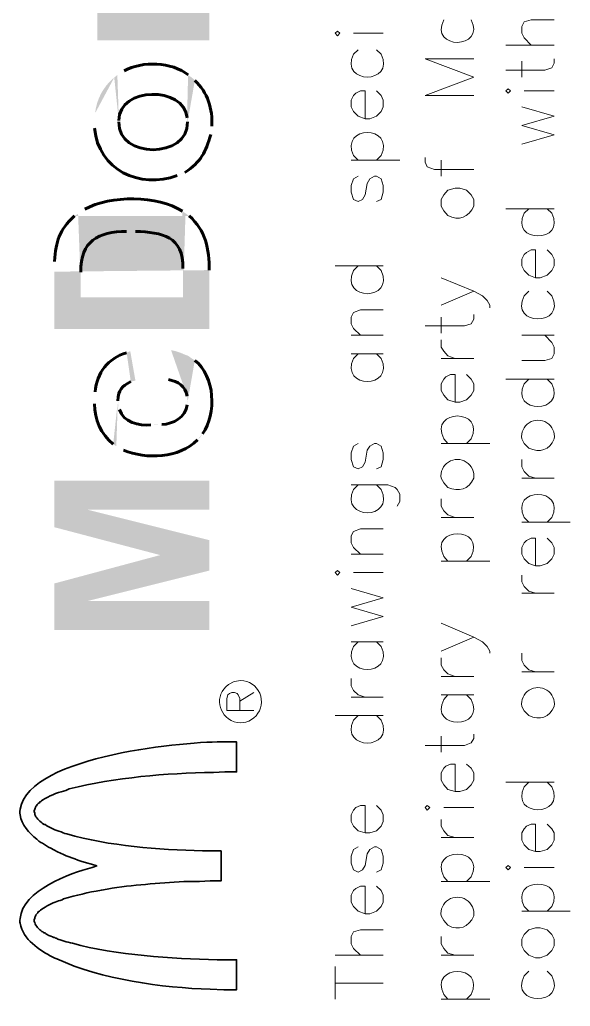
# Model space of a CAD drawing. Header units: inches. Extents: x 5 to 516, y -193 to 129.
# Drawn here: x 283.56 to 287.11, y -96.81 to -90.44 of the extents above; entities that cross this region are included whole.
import ezdxf

# ---------------------------------------------------------------- set-up
doc = ezdxf.new("R2010")
doc.units = ezdxf.units.IN
doc.header["$MEASUREMENT"] = 0
doc.layers.add('PDF3_Geometry', color=7, linetype='Continuous')
doc.layers.add('PDF3_Solid Fills', color=7, linetype='Continuous')

msp = doc.modelspace()

# ---------------------------------------------------------------- hatches: boundary and pattern name
at = {"layer": 'PDF3_Solid Fills', "transparency": 33554559}
h = msp.add_hatch(color=256, dxfattribs=at)
h.paths.add_polyline_path([(284.0570848, -90.3963883), (284.0570848, -90.5730436), (284.7803718, -90.5730436), (284.7803718, -90.3830558), (284.4537261, -90.3830558)], flags=0)
h.paths.add_polyline_path([(284.1870765, -90.223066), (284.1670778, -89.9364178), (284.1637447, -90.3963883)], flags=0)
h = msp.add_hatch(color=256, dxfattribs=at)
h.paths.add_polyline_path([(284.0404191, -91.0996784), (284.0404191, -91.1396758)], flags=0)
h.paths.add_polyline_path([(284.5737182, -91.4463229), (284.6203819, -91.4263241), (284.623715, -91.4263241)], flags=0)
h.paths.add_polyline_path([(284.790371, -91.1796733), (284.7970372, -91.1263434)], flags=0)
h.paths.add_polyline_path([(284.6870443, -90.8330288), (284.6870443, -90.8296957), (284.6670456, -90.8130301), (284.6437137, -90.7963645), (284.6403806, -91.0996784)], flags=0)
h.paths.add_polyline_path([(284.1970757, -91.0996784), (284.1870763, -90.7963645), (284.1670776, -90.8130301)], flags=0)
h.paths.add_polyline_path([(284.1670776, -90.8130301, 0.200216151), (284.0437522, -91.0430154)], flags=0)
h.paths.add_polyline_path([(284.0437522, -91.0430154), (284.0404191, -91.0730135)], flags=0)
h = msp.add_hatch(color=256, dxfattribs=at)
h.paths.add_polyline_path([(284.1870763, -90.7963633), (284.1970757, -91.0996772), (284.1970757, -91.0896778)], flags=0)
h.paths.add_polyline_path([(284.6370474, -91.0730122), (284.6403806, -91.0996772), (284.6437137, -90.7963633)], flags=0)
h.paths.add_polyline_path([(284.2304069, -90.7696983), (284.207075, -90.7830308)], flags=0)
h = msp.add_hatch(color=256, dxfattribs=at)
h.paths.add_polyline_path([(283.7804361, -92.0662811), (283.7804361, -92.4362573), (284.780372, -92.4362573), (284.780372, -92.0562817)], flags=0)
h.paths.add_polyline_path([(284.6503804, -91.7063041), (284.6270485, -91.6896385), (284.6103829, -92.2329371), (283.9504252, -92.2329371), (283.9504252, -92.1429428), (283.9337596, -91.6929717), (283.9104278, -91.7063041)], flags=0)
h.paths.add_polyline_path([(283.7804361, -91.9996187), (283.7804361, -92.0329499)], flags=0)
h = msp.add_hatch(color=256, dxfattribs=at)
h.paths.add_polyline_path([(283.9337593, -91.6929733), (283.9504249, -92.1429444), (283.9504249, -92.0696158)], flags=0)
h.paths.add_polyline_path([(284.2470726, -91.8062994), (284.3037356, -91.8062994)], flags=0)
h.paths.add_polyline_path([(284.6103826, -92.046284), (284.6103826, -92.2329387), (284.6270482, -91.6896402), (284.6070495, -91.6763077)], flags=0)
h.paths.add_polyline_path([(283.9770899, -91.6629752), (283.9537581, -91.6763077)], flags=0)
h = msp.add_hatch(color=256, dxfattribs=at)
h.paths.add_polyline_path([(284.0404191, -92.902894), (284.0404191, -92.9195596)], flags=0)
h.paths.add_polyline_path([(284.1604114, -93.1795429), (284.1804101, -93.1928754), (284.1904095, -92.8995608)], flags=0)
h.paths.add_polyline_path([(284.2737374, -92.7762354), (284.3037355, -92.7695692), (284.2704043, -92.5795814), (284.2470725, -92.5895807)], flags=0)
h.paths.add_polyline_path([(284.0437522, -92.8428978), (284.0404191, -92.8728959)], flags=0)
h = msp.add_hatch(color=256, dxfattribs=at)
h.paths.add_polyline_path([(284.1804103, -93.1928771), (284.2037422, -93.2062096), (284.227074, -93.2195421)], flags=0)
h.paths.add_polyline_path([(284.7037101, -93.1528797), (284.7237088, -93.132881), (284.7370413, -93.1128823)], flags=0)
h.paths.add_polyline_path([(284.6870445, -92.6395793), (284.6670458, -92.6262468), (284.643714, -92.6095812), (284.6403808, -92.8995626), (284.6370477, -92.9262276)], flags=0)
h.paths.add_polyline_path([(284.4737249, -93.0528861), (284.4403937, -93.0562192), (284.4037293, -93.0562192)], flags=0)
h.paths.add_polyline_path([(284.200409, -92.9562256), (284.1937428, -92.9295607), (284.1904097, -92.8995626)], flags=0)
h = msp.add_hatch(color=256, dxfattribs=at)
h.paths.add_polyline_path([(284.5037233, -92.7595723), (284.5170558, -92.7629054)], flags=0)
h.paths.add_polyline_path([(284.6370481, -92.8695652), (284.6403812, -92.8995633), (284.6437144, -92.6095819), (284.6170494, -92.5995825), (284.5937176, -92.5895832), (284.5637195, -92.5795838), (284.5337214, -92.5729176)], flags=0)
for points in [[(283.7804361, -93.4161938), (283.7804361, -93.7161746), (284.4637257, -93.8961631), (284.780372, -93.9961567), (284.780372, -93.7995026), (283.9937558, -93.6028485)], [(283.7804361, -93.4161938), (283.9937558, -93.6028485), (284.780372, -93.6028485), (284.780372, -93.4161938)], [(283.7804361, -94.0794882), (283.9937558, -94.1928142), (284.780372, -93.9961602), (284.4637257, -93.8961666)], [(283.7804361, -94.0794882), (283.7804361, -94.3794689), (284.780372, -94.3794689), (284.780372, -94.1928142), (283.9937558, -94.1928142)]]:
    msp.add_hatch(color=256, dxfattribs=at).paths.add_polyline_path(points)

# ---------------------------------------------------------------- linework, layer by layer
at = {"layer": 'PDF3_Geometry', "lineweight": 15}
for points in [[(286.8569058, -90.6030434), (286.8135753, -90.5563798), (286.7969097, -90.5263817), (286.7969097, -90.4830511), (286.8135753, -90.4530531), (286.8569058, -90.4397206), (287.0068962, -90.4397206)], [(285.7103119, -90.5263814), (285.9036328, -90.5263814)], [(285.7403104, -90.6330403), (285.7103123, -90.6630384)], [(285.8903008, -90.6630384), (285.8603027, -90.6330403)], [(286.6935828, -90.6030434), (287.0068961, -90.6030434)], [(286.4869294, -90.9296894), (286.1736161, -90.9296894), (286.4869294, -90.8096971), (286.1736161, -90.6930379), (286.4869294, -90.6930379)], [(286.6935828, -90.7663664), (286.9468999, -90.7663664), (286.9902305, -90.7497008), (287.0068961, -90.7197028), (287.0068961, -90.6930378)], [(286.7969096, -90.8096952), (286.7969096, -90.7063685)], [(285.7869739, -91.0796805), (285.7869739, -90.899692), (285.7569758, -90.899692), (285.7269777, -90.9130245), (285.7103121, -90.9296901), (285.6969797, -90.9596882), (285.6969797, -91.0030188), (285.7103121, -91.0330168), (285.7403102, -91.0630149), (285.7869739, -91.0796805), (285.816972, -91.0796805), (285.8603025, -91.0630149), (285.8903006, -91.0330168), (285.9036331, -91.0030188), (285.9036331, -90.9596882), (285.8903006, -90.9296901), (285.8603025, -90.899692)], [(286.8135745, -90.8996892), (287.0068954, -90.8996892)], [(286.7969096, -91.2430001), (287.0068961, -91.183004), (286.7969096, -91.1230078), (287.0068961, -91.0630117), (286.7969096, -91.0030155)], [(285.7403104, -91.3463294), (285.7103123, -91.3163313)], [(285.8903008, -91.3163313), (285.8603027, -91.3463294)], [(286.1736161, -91.3296645), (286.1736161, -91.3596626), (286.1869486, -91.3896606), (286.2336123, -91.4063262), (286.4869294, -91.4063262)], [(285.6969799, -91.3463294), (286.0102932, -91.3463294)], [(286.2769429, -91.4496553), (286.2769429, -91.3463286)], [(285.7403104, -91.4496553), (285.7103123, -91.4663209), (285.6969799, -91.5096514), (285.6969799, -91.552982), (285.7103123, -91.5996457), (285.7403104, -91.6129782), (285.7703085, -91.5996457), (285.7869741, -91.5696476), (285.8003066, -91.496319), (285.8169722, -91.4663209), (285.8469702, -91.4496553), (285.8603027, -91.4496553), (285.8903008, -91.4663209), (285.9036333, -91.5096514), (285.9036333, -91.552982), (285.8903008, -91.5996457), (285.8603027, -91.6129782)], [(286.4869294, -91.6429751), (286.4869294, -91.5996446), (286.4702638, -91.5696465), (286.4402657, -91.5396484), (286.3969352, -91.526316), (286.3669371, -91.526316), (286.3202734, -91.5396484), (286.2936085, -91.5696465), (286.2769429, -91.5996446), (286.2769429, -91.6429751), (286.2936085, -91.6729732), (286.3202734, -91.7029713)], [(286.6935828, -91.6596401), (287.0068961, -91.6596401)], [(286.8435731, -91.6596401), (286.813575, -91.6896381)], [(286.9902303, -91.6896381), (286.9602322, -91.6596401)], [(286.8869035, -92.1062803), (286.8869035, -91.9262918), (286.8569055, -91.9262918), (286.8269074, -91.9429574), (286.8135749, -91.9562899), (286.7969093, -91.986288), (286.7969093, -92.0296185), (286.8135749, -92.0596166), (286.843573, -92.0896147), (286.8869035, -92.1062803), (286.9169016, -92.1062803), (286.9602322, -92.0896147), (286.9902303, -92.0596166), (287.0068958, -92.0296185), (287.0068958, -91.986288), (286.9902303, -91.9562899), (286.9602322, -91.9262918)], [(285.5936532, -92.0296182), (285.9036333, -92.0296182)], [(285.7403104, -92.0296182), (285.7103123, -92.0596163)], [(285.8903008, -92.0596163), (285.8603027, -92.0296182)], [(286.2769429, -92.2829352), (286.4869294, -92.192941), (286.2769429, -92.1062799)], [(286.4869294, -92.1929412), (286.5435924, -92.2229393), (286.5735905, -92.2529374), (286.5902561, -92.2829355), (286.5902561, -92.2996011)], [(286.8435731, -92.1929412), (286.813575, -92.2229393)], [(286.9902303, -92.2229393), (286.9602322, -92.1929412)], [(285.7569762, -92.4762551), (285.7103125, -92.4329245), (285.69698, -92.4029264), (285.69698, -92.3595959), (285.7103125, -92.3295978), (285.7569762, -92.3129322), (285.9036335, -92.3129322)], [(286.1736161, -92.416258), (286.4269332, -92.416258), (286.4702638, -92.4029255), (286.4869294, -92.3729274), (286.4869294, -92.3429293)], [(286.2769429, -92.4629231), (286.2769429, -92.3595964)], [(285.6969799, -92.4762551), (285.9036334, -92.4762551)], [(286.7969096, -92.4762551), (287.0068961, -92.4762551)], [(286.7969096, -92.6395781), (286.9469, -92.6395781), (286.9902305, -92.6262456), (287.0068961, -92.5962475), (287.0068961, -92.5529169), (286.9902305, -92.5229189), (286.9469, -92.4762552)], [(286.3669368, -92.6262461), (286.3202732, -92.6095805), (286.2936082, -92.5795824), (286.2769426, -92.5529175), (286.2769426, -92.5062538)], [(285.6969799, -92.5962493), (285.9036334, -92.5962493)], [(285.7403104, -92.5962493), (285.7103123, -92.6262473)], [(285.8903008, -92.6262473), (285.8603027, -92.5962493)], [(286.2769429, -92.6262461), (286.4869294, -92.6262461)], [(286.3669368, -92.9095599), (286.3669368, -92.7295715), (286.3369388, -92.7295715), (286.3069407, -92.7462371), (286.2936082, -92.7595695), (286.2769426, -92.7895676), (286.2769426, -92.8328982), (286.2936082, -92.8628963), (286.3202732, -92.8928943), (286.3669368, -92.9095599), (286.3969349, -92.9095599), (286.4402655, -92.8928943), (286.4702636, -92.8628963), (286.4869292, -92.8328982), (286.4869292, -92.7895676), (286.4702636, -92.7595695), (286.4402655, -92.7295715)], [(286.6935828, -92.7595723), (287.0068961, -92.7595723)], [(286.8435731, -92.7595723), (286.813575, -92.7895703)], [(286.9902303, -92.7895703), (286.9602322, -92.7595723)], [(285.7403104, -93.1762122), (285.7103123, -93.1928778), (285.6969799, -93.2362084), (285.6969799, -93.2795389), (285.7103123, -93.3262026), (285.7403104, -93.3395351), (285.7703085, -93.3262026), (285.7869741, -93.2962045), (285.8003066, -93.2195428), (285.8169722, -93.1928778), (285.8469702, -93.1762122), (285.8603027, -93.1762122), (285.8903008, -93.1928778), (285.9036333, -93.2362084), (285.9036333, -93.2795389), (285.8903008, -93.3262026), (285.8603027, -93.3395351)], [(286.2769429, -93.1762122), (286.5902561, -93.1762122)], [(286.3202734, -93.1762122), (286.2936084, -93.1462141)], [(286.4702638, -93.1462141), (286.4402657, -93.1762122)], [(286.8869035, -93.3995289), (286.843573, -93.3861964), (286.8135749, -93.3561984), (286.7969093, -93.3262003), (286.7969093, -93.2795366)], [(286.7969096, -93.3995289), (287.0068961, -93.3995289)], [(285.6969799, -93.4428611), (285.9336314, -93.4428611), (285.9802951, -93.4595267), (285.9936276, -93.4728592), (286.0102932, -93.5028573), (286.0102932, -93.5495209), (285.9936276, -93.579519)], [(285.7403104, -93.4428611), (285.7103123, -93.4728592)], [(285.8903008, -93.4728592), (285.8603027, -93.4428611)], [(286.3669368, -93.6528459), (286.3202732, -93.6361803), (286.2936082, -93.6095153), (286.2769426, -93.5795172), (286.2769426, -93.5328536)], [(286.2769429, -93.6528459), (286.4869294, -93.6528459)], [(286.7969096, -93.6828461), (287.1102228, -93.6828461)], [(286.8435731, -93.6828461), (286.813575, -93.652848)], [(286.9902303, -93.652848), (286.9602322, -93.6828461)], [(285.7569762, -93.8894979), (285.7103125, -93.8461674), (285.69698, -93.8161693), (285.69698, -93.7728387), (285.7103125, -93.7428407), (285.7569762, -93.7261751), (285.9036335, -93.7261751)], [(286.8869035, -93.9661599), (286.8869035, -93.7861715), (286.8569055, -93.7861715), (286.8269074, -93.8028371), (286.8135749, -93.8161696), (286.7969093, -93.8461676), (286.7969093, -93.8894982), (286.8135749, -93.9194963), (286.843573, -93.9494943), (286.8869035, -93.9661599), (286.9169016, -93.9661599), (286.9602322, -93.9494943), (286.9902303, -93.9194963), (287.0068958, -93.8894982), (287.0068958, -93.8461676), (286.9902303, -93.8161696), (286.9602322, -93.7861715)], [(285.6969799, -93.8894979), (285.9036334, -93.8894979)], [(286.2769429, -93.9361631), (286.5902561, -93.9361631)], [(286.3202734, -93.9361631), (286.2936084, -93.906165)], [(286.4702638, -93.906165), (286.4402657, -93.9361631)], [(285.7103119, -94.0094921), (285.9036328, -94.0094921)], [(286.8869035, -94.1428149), (286.843573, -94.1294824), (286.8135749, -94.0994843), (286.7969093, -94.0694862), (286.7969093, -94.0261557)], [(285.6969799, -94.352803), (285.9036334, -94.2928069), (285.6969799, -94.2328107), (285.9036334, -94.1728146), (285.6969799, -94.1128184)], [(286.7969096, -94.1428149), (287.0068961, -94.1428149)], [(286.2769429, -94.516126), (286.4869294, -94.4261318), (286.2769429, -94.3361376)], [(285.6969799, -94.4561289), (285.9036334, -94.4561289)], [(285.7403104, -94.4561289), (285.7103123, -94.486127)], [(285.8903008, -94.486127), (285.8603027, -94.4561289)], [(286.4869294, -94.4261321), (286.5435924, -94.4561302), (286.5735905, -94.4861282), (286.5902561, -94.5161263), (286.5902561, -94.5294588)], [(286.3669368, -94.679449), (286.3202732, -94.6627834), (286.2936082, -94.6361185), (286.2769426, -94.6061204), (286.2769426, -94.5594567)], [(286.8869035, -94.6494488), (286.843573, -94.6361163), (286.8135749, -94.6061182), (286.7969093, -94.5761202), (286.7969093, -94.5294565)], [(286.7969096, -94.6494488), (287.0068961, -94.6494488)], [(285.7869739, -94.8127718), (285.7403102, -94.7994393), (285.7103121, -94.7694412), (285.6969797, -94.7394432), (285.6969797, -94.6927795)], [(286.2769429, -94.679449), (286.4869294, -94.679449)], [(285.0670205, -94.8994328), (284.8936983, -94.8994328), (284.8936983, -94.822771), (284.9003645, -94.7994392), (284.9103639, -94.7894398), (284.9270295, -94.7827736), (284.9436951, -94.7827736), (284.9603607, -94.7894398), (284.9670269, -94.7994392), (284.9770263, -94.822771), (284.9770263, -94.8994328)], [(284.9770257, -94.8394357), (285.0670199, -94.7827726)], [(285.6969799, -94.8127718), (285.9036334, -94.8127718)], [(286.2769429, -94.7994398), (286.4869294, -94.7994398)], [(286.3202734, -94.7994398), (286.2936084, -94.8294379)], [(286.4702638, -94.8294379), (286.4402657, -94.7994398)], [(285.5936532, -94.932766), (285.9036333, -94.932766)], [(285.7403104, -94.932766), (285.7103123, -94.9627641)], [(285.8903008, -94.9627641), (285.8603027, -94.932766)], [(286.1736161, -95.1260858), (286.4269332, -95.1260858), (286.4702638, -95.1094202), (286.4869294, -95.0794222), (286.4869294, -95.0527572)], [(286.2769429, -95.169418), (286.2769429, -95.0660913)], [(286.3669368, -95.4227316), (286.3669368, -95.2460763), (286.3369388, -95.2460763), (286.3069407, -95.2594087), (286.2936082, -95.2727412), (286.2769426, -95.3027393), (286.2769426, -95.349403), (286.2936082, -95.379401), (286.3202732, -95.4093991), (286.3669368, -95.4227316), (286.3969349, -95.4227316), (286.4402655, -95.4093991), (286.4702636, -95.379401), (286.4869292, -95.349403), (286.4869292, -95.3027393), (286.4702636, -95.2727412), (286.4402655, -95.2460763)], [(286.6935828, -95.3627379), (287.0068961, -95.3627379)], [(286.8435731, -95.3627379), (286.813575, -95.392736)], [(286.9902303, -95.392736), (286.9602322, -95.3627379)], [(285.7869739, -95.6893839), (285.7869739, -95.5127285), (285.7569758, -95.5127285), (285.7269777, -95.526061), (285.7103121, -95.5427266), (285.6969797, -95.5727247), (285.6969797, -95.6160552), (285.7103121, -95.6460533), (285.7403102, -95.6760514), (285.7869739, -95.6893839), (285.816972, -95.6893839), (285.8603025, -95.6760514), (285.8903006, -95.6460533), (285.9036331, -95.6160552), (285.9036331, -95.5727247), (285.8903006, -95.5427266), (285.8603025, -95.5127285)], [(286.2936078, -95.5260609), (286.4869287, -95.5260609)], [(286.3669368, -95.7193807), (286.3202732, -95.7060483), (286.2936082, -95.6760502), (286.2769426, -95.6460521), (286.2769426, -95.6027215)], [(286.8869035, -95.8093747), (286.8869035, -95.6327193), (286.8569055, -95.6327193), (286.8269074, -95.6460518), (286.8135749, -95.6627174), (286.7969093, -95.6893824), (286.7969093, -95.7360461), (286.8135749, -95.7660441), (286.843573, -95.7960422), (286.8869035, -95.8093747), (286.9169016, -95.8093747), (286.9602322, -95.7960422), (286.9902303, -95.7660441), (287.0068958, -95.7360461), (287.0068958, -95.6893824), (286.9902303, -95.6627174), (286.9602322, -95.6327193)], [(286.2769429, -95.7193807), (286.4869294, -95.7193807)], [(285.7403104, -95.7793778), (285.7103123, -95.7960434), (285.6969799, -95.839374), (285.6969799, -95.8860377), (285.7103123, -95.9293682), (285.7403104, -95.9427007), (285.7703085, -95.9293682), (285.7869741, -95.8993701), (285.8003066, -95.8260415), (285.8169722, -95.7960434), (285.8469702, -95.7793778), (285.8603027, -95.7793778), (285.8903008, -95.7960434), (285.9036333, -95.839374), (285.9036333, -95.8860377), (285.8903008, -95.9293682), (285.8603027, -95.9427007)], [(286.8135745, -95.912704), (287.0068954, -95.912704)], [(286.3202734, -96.0026979), (286.2936084, -95.9726999)], [(286.4702638, -95.9726999), (286.4402657, -96.0026979)], [(285.7869739, -96.2126827), (285.7869739, -96.0326942), (285.7569758, -96.0326942), (285.7269777, -96.0493598), (285.7103121, -96.0626923), (285.6969797, -96.0926904), (285.6969797, -96.136021), (285.7103121, -96.166019), (285.7403102, -96.1960171), (285.7869739, -96.2126827), (285.816972, -96.2126827), (285.8603025, -96.1960171), (285.8903006, -96.166019), (285.9036331, -96.136021), (285.9036331, -96.0926904), (285.8903006, -96.0626923), (285.8603025, -96.0326942)], [(286.2769429, -96.0026979), (286.5902561, -96.0026979)], [(286.8435731, -96.1960178), (286.813575, -96.1660197)], [(286.9902303, -96.1660197), (286.9602322, -96.1960178)], [(286.7969096, -96.1960178), (287.1102228, -96.1960178)], [(285.7569762, -96.4793316), (285.7103125, -96.436001), (285.69698, -96.406003), (285.69698, -96.3593393), (285.7103125, -96.3293412), (285.7569762, -96.3160087), (285.9036335, -96.3160087)], [(286.3669368, -96.4793316), (286.3202732, -96.4659991), (286.2936082, -96.436001), (286.2769426, -96.406003), (286.2769426, -96.3593393)], [(285.5936532, -96.4793316), (285.9036333, -96.4793316)], [(286.2769429, -96.4793316), (286.4869294, -96.4793316)], [(285.5936532, -96.7626488), (285.5936532, -96.5526623)], [(286.8435731, -96.5826575), (286.813575, -96.6126556)], [(286.9902303, -96.6126556), (286.9602322, -96.5826575)], [(285.5936532, -96.6593195), (285.9036333, -96.6593195)], [(286.3202734, -96.7626488), (286.2936084, -96.7326507)], [(286.4702638, -96.7326507), (286.4402657, -96.7626488)], [(286.2769429, -96.7626488), (286.5902561, -96.7626488)]]:
    msp.add_lwpolyline(points, dxfattribs=at)
for points in [[(285.606986, -90.5430463), (285.6236516, -90.5263807), (285.606986, -90.5130483), (285.5936535, -90.5263807)], [(286.7102478, -90.9130245), (286.7235802, -90.899692), (286.7102478, -90.8863596), (286.6935822, -90.899692)], [(285.606986, -94.026157), (285.6236516, -94.0094914), (285.606986, -93.996159), (285.5936535, -94.0094914)], [(286.1869481, -95.5427258), (286.2036137, -95.5260602), (286.1869481, -95.5127277), (286.1736156, -95.5260602)], [(286.7102478, -95.9293689), (286.7235802, -95.9127033), (286.7102478, -95.8993708), (286.6935822, -95.9127033)], [(286.7969096, -96.4193379), (286.8135752, -96.449336), (286.8435733, -96.479334), (286.8869038, -96.4959996), (286.9169019, -96.4959996), (286.9602324, -96.479334), (286.9902305, -96.449336), (287.0068961, -96.4193379), (287.0068961, -96.3760073), (286.9902305, -96.3460093), (286.9602324, -96.3160112), (286.9169019, -96.3026787), (286.8869038, -96.3026787), (286.8435733, -96.3160112), (286.8135752, -96.3460093), (286.7969096, -96.3760073)]]:
    msp.add_lwpolyline(points, close=True, dxfattribs=at)
for points in [[(287.0068961, -93.146212, 1.153009687), (286.7969096, -93.146212), (286.8135752, -93.17621), (286.8435733, -93.2062081)], [(286.4869294, -93.3995289, 1.153009687), (286.2769429, -93.3995289), (286.2936085, -93.429527), (286.3202734, -93.4595251)], [(284.940362, -94.9727625, 1.1492584), (284.9836925, -94.7061129), (284.940362, -94.7127791), (284.9036977, -94.7327779)], [(287.0068961, -94.8727689, 1.153009687), (286.7969096, -94.8727689), (286.8135752, -94.902767), (286.8435733, -94.932765)], [(286.4869294, -96.2260146, 1.153009687), (286.2769429, -96.2260146), (286.2936085, -96.2560127), (286.3202734, -96.2860108)]]:
    msp.add_lwpolyline(points, format="xyb", dxfattribs=at)
at = {"layer": 'PDF3_Geometry', "lineweight": 35}
for points in [[(284.8836983, -95.102755), (284.957027, -95.102755)], [(284.957027, -95.1027539), (284.957027, -95.2960748)], [(284.9570276, -95.2960745), (284.8803658, -95.2960745), (284.8070372, -95.2994077), (284.8803658, -95.2960745)], [(283.8770968, -95.4060675), (283.8637643, -95.4127337), (283.853765, -95.4160668), (283.8404325, -95.4194), (283.853765, -95.4160668), (283.8637643, -95.4127337)], [(283.7071077, -95.476063), (283.6971084, -95.4827292), (283.6937752, -95.4860624), (283.687109, -95.4893955), (283.6837759, -95.4960617), (283.6771096, -95.4993948), (283.6737765, -95.502728), (283.6704434, -95.5060611), (283.6671103, -95.5127273), (283.6637772, -95.5160604), (283.660444, -95.5193936), (283.660444, -95.5227267), (283.6571109, -95.5260598), (283.6571109, -95.5293929), (283.6537778, -95.5360592), (283.6537778, -95.5393923), (283.6504447, -95.5460585), (283.6504447, -95.5527247), (283.6504447, -95.5460585), (283.6537778, -95.5393923), (283.6537778, -95.5360592), (283.6571109, -95.5293929), (283.6571109, -95.5260598), (283.660444, -95.5227267), (283.660444, -95.5193936), (283.6637772, -95.5160604), (283.6671103, -95.5127273), (283.6704434, -95.5060611), (283.6737765, -95.502728), (283.6771096, -95.4993948), (283.6837759, -95.4960617), (283.687109, -95.4893955), (283.6937752, -95.4860624), (283.6971084, -95.4827292)], [(283.5571167, -95.5527261), (283.5604499, -95.5360605)], [(283.56045, -95.5727235), (283.5571169, -95.5627241), (283.5571169, -95.5527247), (283.5571169, -95.5627241)], [(283.6504448, -95.5527246), (283.6537779, -95.562724), (283.6537779, -95.5727233), (283.657111, -95.5760565), (283.6537779, -95.5727233), (283.6537779, -95.562724)], [(283.710441, -95.6327195), (283.713774, -95.6360526), (283.7204403, -95.6360526), (283.713774, -95.6360526)], [(283.7037742, -95.756045), (283.6937748, -95.7527119), (283.6804423, -95.7427126), (283.6671098, -95.7293801), (283.6804423, -95.7427126), (283.6937748, -95.7527119)], [(283.823767, -95.6827163), (283.8370994, -95.6893825), (283.8470988, -95.6927156), (283.8604312, -95.6960488), (283.8470988, -95.6927156), (283.8370994, -95.6893825)], [(283.8004346, -95.8127081), (283.7771028, -95.7993756), (283.7571041, -95.7893762), (283.7771028, -95.7993756)], [(284.7370418, -95.8060417), (284.8570341, -95.8060417)], [(284.8570341, -95.8060406), (284.8570341, -95.9993616)], [(284.0537517, -95.9027023), (284.0204205, -95.892703), (283.9870893, -95.8827036), (283.950425, -95.8727042), (283.9870893, -95.8827036), (284.0204205, -95.892703)], [(284.0237538, -95.912701), (284.0537519, -95.9027016)], [(284.1537457, -96.046025), (284.1204146, -96.0526912), (284.0837502, -96.0593574), (284.1204146, -96.0526912)], [(284.8570339, -95.9993613), (284.7870384, -95.9993613), (284.717043, -96.0026944), (284.6470475, -96.0026944), (284.717043, -96.0026944), (284.7870384, -95.9993613)], [(283.8404325, -96.1160205), (283.8304331, -96.1226867), (283.8171007, -96.1260198), (283.8071013, -96.129353), (283.7971019, -96.1326861), (283.8071013, -96.129353), (283.8171007, -96.1260198), (283.8304331, -96.1226867)], [(283.557117, -96.2560123), (283.5604501, -96.2426798)], [(283.7004415, -96.1826829), (283.6904421, -96.1893491), (283.687109, -96.1926822), (283.6837759, -96.1960153), (283.6771096, -96.1993485), (283.6737765, -96.2060147), (283.6704434, -96.2093478), (283.6671103, -96.2126809), (283.6637772, -96.2160141), (283.660444, -96.2193472), (283.660444, -96.2226803), (283.6571109, -96.2293465), (283.6571109, -96.2326797), (283.6537778, -96.2360128), (283.6537778, -96.242679), (283.6504447, -96.2493453), (283.6504447, -96.2560115), (283.6504447, -96.2493453), (283.6537778, -96.242679), (283.6537778, -96.2360128), (283.6571109, -96.2326797), (283.6571109, -96.2293465), (283.660444, -96.2226803), (283.660444, -96.2193472), (283.6637772, -96.2160141), (283.6671103, -96.2126809), (283.6704434, -96.2093478), (283.6737765, -96.2060147), (283.6771096, -96.1993485), (283.6837759, -96.1960153), (283.687109, -96.1926822), (283.6904421, -96.1893491)], [(283.56045, -96.2726771), (283.5571169, -96.2660109), (283.5571169, -96.2560115), (283.5571169, -96.2660109)], [(283.6504441, -96.2560148), (283.6504441, -96.262681), (283.6537772, -96.2693472), (283.6571103, -96.2760135), (283.6571103, -96.2793466), (283.6571103, -96.2760135), (283.6537772, -96.2693472), (283.6504441, -96.262681)], [(283.677109, -96.3060115), (283.6837753, -96.3126778), (283.6871083, -96.3160109), (283.6937746, -96.319344), (283.7004408, -96.3260103), (283.7071071, -96.3293434), (283.7104402, -96.3326765), (283.7137734, -96.3360096), (283.7204396, -96.3360096), (283.7237726, -96.3393427), (283.7304389, -96.3426759), (283.7237726, -96.3393427), (283.7204396, -96.3360096), (283.7137734, -96.3360096), (283.7104402, -96.3326765), (283.7071071, -96.3293434), (283.7004408, -96.3260103), (283.6937746, -96.319344), (283.6871083, -96.3160109), (283.6837753, -96.3126778)], [(283.7771026, -96.3660077), (283.7837688, -96.3660077), (283.787102, -96.3693408), (283.7937682, -96.3693408), (283.7971014, -96.3726739), (283.8037676, -96.3760071), (283.8237663, -96.3826733), (283.843765, -96.3893395), (283.8570975, -96.3926727), (283.87043, -96.3960058), (283.8837624, -96.3993389), (283.8970949, -96.402672), (283.8837624, -96.3993389), (283.87043, -96.3960058), (283.8570975, -96.3926727), (283.843765, -96.3893395), (283.8237663, -96.3826733), (283.8037676, -96.3760071), (283.7971014, -96.3726739), (283.7937682, -96.3693408), (283.787102, -96.3693408), (283.7837688, -96.3660077)], [(283.7971015, -96.5026624), (283.783769, -96.4993292), (283.7704365, -96.492663), (283.783769, -96.4993292)], [(284.8303684, -96.5093318), (284.957027, -96.5093318)], [(284.957027, -96.5093308), (284.957027, -96.7026517)], [(284.9570272, -96.7026495), (284.8736992, -96.7026495), (284.787038, -96.6993164), (284.8736992, -96.7026495)]]:
    msp.add_lwpolyline(points, close=True, dxfattribs=at)
msp.add_lwpolyline([(284.6470475, -96.0026944, 0.020641742), (284.1537457, -96.046025, -0.020641742)], format="xyb", close=True, dxfattribs=at)
at = {"layer": 'PDF3_Geometry', "lineweight": 15}
for points in [[(286.2936084, -90.4397183), (286.1942259, -90.6356502), (286.5691463, -90.6332614), (286.4702638, -90.4397183)], [(285.7103123, -90.6630384), (285.6198737, -90.858637), (285.980795, -90.8589703), (285.8903008, -90.6630384)], [(285.7103123, -91.3163313), (285.6223735, -91.1179552), (285.9782952, -91.1174552), (285.8903008, -91.3163313)], [(286.3202734, -91.7029713), (286.3887135, -91.7418577), (286.4568202, -91.7145817), (286.4869294, -91.6429751)], [(286.813575, -91.6896381), (286.7140258, -91.8837924), (287.0897795, -91.8837924), (286.9902303, -91.6896381)], [(285.7103123, -92.0596163), (285.6212069, -92.2578258), (285.9794618, -92.2583258), (285.8903008, -92.0596163)], [(286.813575, -92.2229393), (286.7116371, -92.4212599), (287.0921682, -92.4212599), (286.9902303, -92.2229393)], [(285.7103123, -92.6262473), (285.6223735, -92.8246235), (285.9782952, -92.8251235), (285.8903008, -92.6262473)], [(286.813575, -92.7895703), (286.7156924, -92.9861133), (287.0880574, -92.9861133), (286.9902303, -92.7895703)], [(286.2936084, -93.1462141), (286.1962813, -92.9477269), (286.5669798, -92.9499489), (286.4702638, -93.1462141)], [(286.8435733, -93.2062081), (286.9121244, -93.2365951), (286.9769536, -93.2200406), (287.0068961, -93.146212)], [(286.3202734, -93.4595251), (286.3911022, -93.4884677), (286.4552648, -93.4760796), (286.4869294, -93.3995289)], [(285.7103123, -93.4728592), (285.6182627, -93.673013), (285.9823505, -93.6732908), (285.8903008, -93.4728592)], [(286.813575, -93.652848), (286.7157479, -93.4563051), (287.0880574, -93.4563051), (286.9902303, -93.652848)], [(286.2936084, -93.906165), (286.1962258, -93.7072333), (286.5672575, -93.7098998), (286.4702638, -93.906165)], [(285.7103123, -94.486127), (285.6223735, -94.6845032), (285.9782952, -94.6850031), (285.8903008, -94.486127)], [(284.9036977, -94.7327779), (284.8122035, -94.8019956), (284.8354243, -94.9322095), (284.940362, -94.9727625)], [(286.2936084, -94.8294379), (286.1942259, -95.0253698), (286.5691463, -95.0229811), (286.4702638, -94.8294379)], [(286.8435733, -94.932765), (286.9121244, -94.963152), (286.9769536, -94.9465975), (287.0068961, -94.8727689)], [(285.7103123, -94.9627641), (285.6198737, -95.1583626), (285.980795, -95.1586959), (285.8903008, -94.9627641)], [(286.813575, -95.392736), (286.7155257, -95.5895011), (287.0882796, -95.5895011), (286.9902303, -95.392736)], [(286.2936084, -95.9726999), (286.1942259, -95.776768), (286.5691463, -95.7791567), (286.4702638, -95.9726999)], [(286.813575, -96.1660197), (286.7140258, -95.9718655), (287.0897795, -95.9718655), (286.9902303, -96.1660197)], [(286.3202734, -96.2860108), (286.3887135, -96.3249527), (286.4568202, -96.2976212), (286.4869294, -96.2260146)], [(286.2936084, -96.7326507), (286.1962813, -96.5341635), (286.5669798, -96.5363855), (286.4702638, -96.7326507)], [(286.813575, -96.6126556), (286.711526, -96.8091985), (287.0922793, -96.8091985), (286.9902303, -96.6126556)]]:
    msp.add_open_spline(points, degree=3, dxfattribs=at)
at = {"layer": 'PDF3_Geometry', "lineweight": 60}
for points in [[(284.6437137, -90.7963633), (284.5378871, -90.7088689), (284.348066, -90.7054802), (284.2304069, -90.7696983)], [(284.1970757, -91.0896778), (284.1976867, -90.8704697), (284.6190486, -90.8668032), (284.6370474, -91.0730122)], [(284.7970372, -91.1263434), (284.8022036, -91.0192391), (284.7701501, -90.9055242), (284.6870443, -90.8330288)], [(284.0404191, -91.1396758), (284.063362, -91.4104363), (284.3323448, -91.5344283), (284.5737182, -91.4463229)], [(284.6403806, -91.0996784), (284.646158, -91.3389408), (284.1885762, -91.3376632), (284.1970757, -91.0996784)], [(284.623715, -91.4263241), (284.7259862, -91.3578285), (284.7578175, -91.2949437), (284.790371, -91.1796733)], [(284.6070495, -91.6763077), (284.4482264, -91.5727588), (284.1415794, -91.5712033), (283.9770899, -91.6629752)], [(283.9104278, -91.7063041), (283.8096009, -91.801798), (283.7926576, -91.8654606), (283.7804361, -91.9996187)], [(284.780372, -92.0562817), (284.7825386, -91.9236791), (284.7545404, -91.7966872), (284.6503804, -91.7063041)], [(283.9504249, -92.0696158), (283.9488139, -91.867351), (284.0620289, -91.8089659), (284.2470726, -91.8062994)], [(284.3037356, -91.8062994), (284.4780578, -91.8120212), (284.6143824, -91.837464), (284.6103826, -92.046284)], [(284.2470725, -92.5895807), (284.1260802, -92.6260784), (284.0544182, -92.7175725), (284.0437522, -92.8428978)], [(284.7370413, -93.1128823), (284.8293132, -92.9837239), (284.8181472, -92.7404061), (284.6870445, -92.6395793)], [(284.1904095, -92.8995608), (284.1964646, -92.8250101), (284.211297, -92.8108999), (284.2737374, -92.7762354)], [(284.5170558, -92.7629054), (284.5767187, -92.7754601), (284.6274932, -92.8039027), (284.6370481, -92.8695652)], [(284.0404191, -92.9195596), (284.039808, -93.0233307), (284.0800276, -93.1134916), (284.1604114, -93.1795429)], [(284.6370477, -92.9262276), (284.6294371, -93.006278), (284.5473868, -93.0504418), (284.4737249, -93.0528861)], [(284.4037293, -93.0562192), (284.3285119, -93.0626077), (284.2242409, -93.0387759), (284.200409, -92.9562256)], [(284.227074, -93.2195421), (284.3737313, -93.2787605), (284.5858288, -93.2719276), (284.7037101, -93.1528797)]]:
    msp.add_open_spline(points, degree=3, dxfattribs=at)
at = {"layer": 'PDF3_Geometry', "lineweight": 35}
for points in [[(284.8836983, -95.102755), (284.6560463, -95.0955332), (283.6172795, -95.1860274), (283.5604499, -95.5360605)], [(284.8836983, -95.102755), (284.6560463, -95.0955332), (283.6172795, -95.1860274), (283.5604499, -95.5360605)], [(283.8770968, -95.4060675), (284.1762443, -95.3316834), (284.4981126, -95.3044073), (284.8070372, -95.2994077)], [(283.8770968, -95.4060675), (284.1762443, -95.3316834), (284.4981126, -95.3044073), (284.8070372, -95.2994077)], [(283.7071077, -95.476063), (283.7456052, -95.4530089), (283.7962131, -95.4302882), (283.8404325, -95.4194)], [(283.7071077, -95.476063), (283.7456052, -95.4530089), (283.7962131, -95.4302882), (283.8404325, -95.4194)], [(283.56045, -95.5727235), (283.5653941, -95.6366638), (283.6191129, -95.6914381), (283.6671098, -95.7293801)], [(283.56045, -95.5727235), (283.5653941, -95.6366638), (283.6191129, -95.6914381), (283.6671098, -95.7293801)], [(283.710441, -95.6327195), (283.6902755, -95.6149428), (283.6673881, -95.6020548), (283.657111, -95.5760565)], [(283.710441, -95.6327195), (283.6902755, -95.6149428), (283.6673881, -95.6020548), (283.657111, -95.5760565)], [(283.823767, -95.6827163), (283.7876027, -95.6715503), (283.7510494, -95.6586067), (283.7204403, -95.6360526)], [(283.823767, -95.6827163), (283.7876027, -95.6715503), (283.7510494, -95.6586067), (283.7204403, -95.6360526)], [(284.7370418, -95.8060417), (284.4490602, -95.7977645), (284.1382468, -95.7755437), (283.8604312, -95.6960488)], [(284.7370418, -95.8060417), (284.4490602, -95.7977645), (284.1382468, -95.7755437), (283.8604312, -95.6960488)], [(283.7037742, -95.756045), (283.7198842, -95.7690998), (283.7386608, -95.778988), (283.7571041, -95.7893762)], [(283.7037742, -95.756045), (283.7198842, -95.7690998), (283.7386608, -95.778988), (283.7571041, -95.7893762)], [(283.8004346, -95.8127081), (283.8534868, -95.837762), (283.8977617, -95.8519278), (283.950425, -95.8727042)], [(283.8004346, -95.8127081), (283.8534868, -95.837762), (283.8977617, -95.8519278), (283.950425, -95.8727042)], [(284.0237538, -95.912701), (283.8828739, -95.9514207), (283.5721716, -96.0615248), (283.5604501, -96.2426798)], [(284.0237538, -95.912701), (283.8828739, -95.9514207), (283.5721716, -96.0615248), (283.5604501, -96.2426798)], [(283.8404325, -96.1160205), (283.9266492, -96.092522), (283.9939227, -96.0743009), (284.0837502, -96.0593574)], [(283.8404325, -96.1160205), (283.9266492, -96.092522), (283.9939227, -96.0743009), (284.0837502, -96.0593574)], [(283.7004415, -96.1826829), (283.7251066, -96.1652395), (283.7679927, -96.1426299), (283.7971019, -96.1326861)], [(283.7004415, -96.1826829), (283.7251066, -96.1652395), (283.7679927, -96.1426299), (283.7971019, -96.1326861)], [(283.56045, -96.2726771), (283.576449, -96.3813368), (283.6834421, -96.4434439), (283.7704365, -96.492663)], [(283.56045, -96.2726771), (283.576449, -96.3813368), (283.6834421, -96.4434439), (283.7704365, -96.492663)], [(283.677109, -96.3060115), (283.6735537, -96.3033451), (283.658888, -96.2836241), (283.6571103, -96.2793466)], [(283.677109, -96.3060115), (283.6735537, -96.3033451), (283.658888, -96.2836241), (283.6571103, -96.2793466)], [(283.7771026, -96.3660077), (283.764159, -96.3562861), (283.7533819, -96.3592304), (283.7304389, -96.3426759)], [(283.7771026, -96.3660077), (283.764159, -96.3562861), (283.7533819, -96.3592304), (283.7304389, -96.3426759)], [(284.8303684, -96.5093318), (284.5388316, -96.4997769), (284.1780769, -96.4815003), (283.8970949, -96.402672)], [(284.8303684, -96.5093318), (284.5388316, -96.4997769), (284.1780769, -96.4815003), (283.8970949, -96.402672)], [(283.7971015, -96.5026624), (284.0808055, -96.6372093), (284.4806688, -96.6891504), (284.787038, -96.6993164)], [(283.7971015, -96.5026624), (284.0808055, -96.6372093), (284.4806688, -96.6891504), (284.787038, -96.6993164)]]:
    msp.add_open_spline(points, degree=3, dxfattribs=at)

doc.saveas('drawing.dxf')
